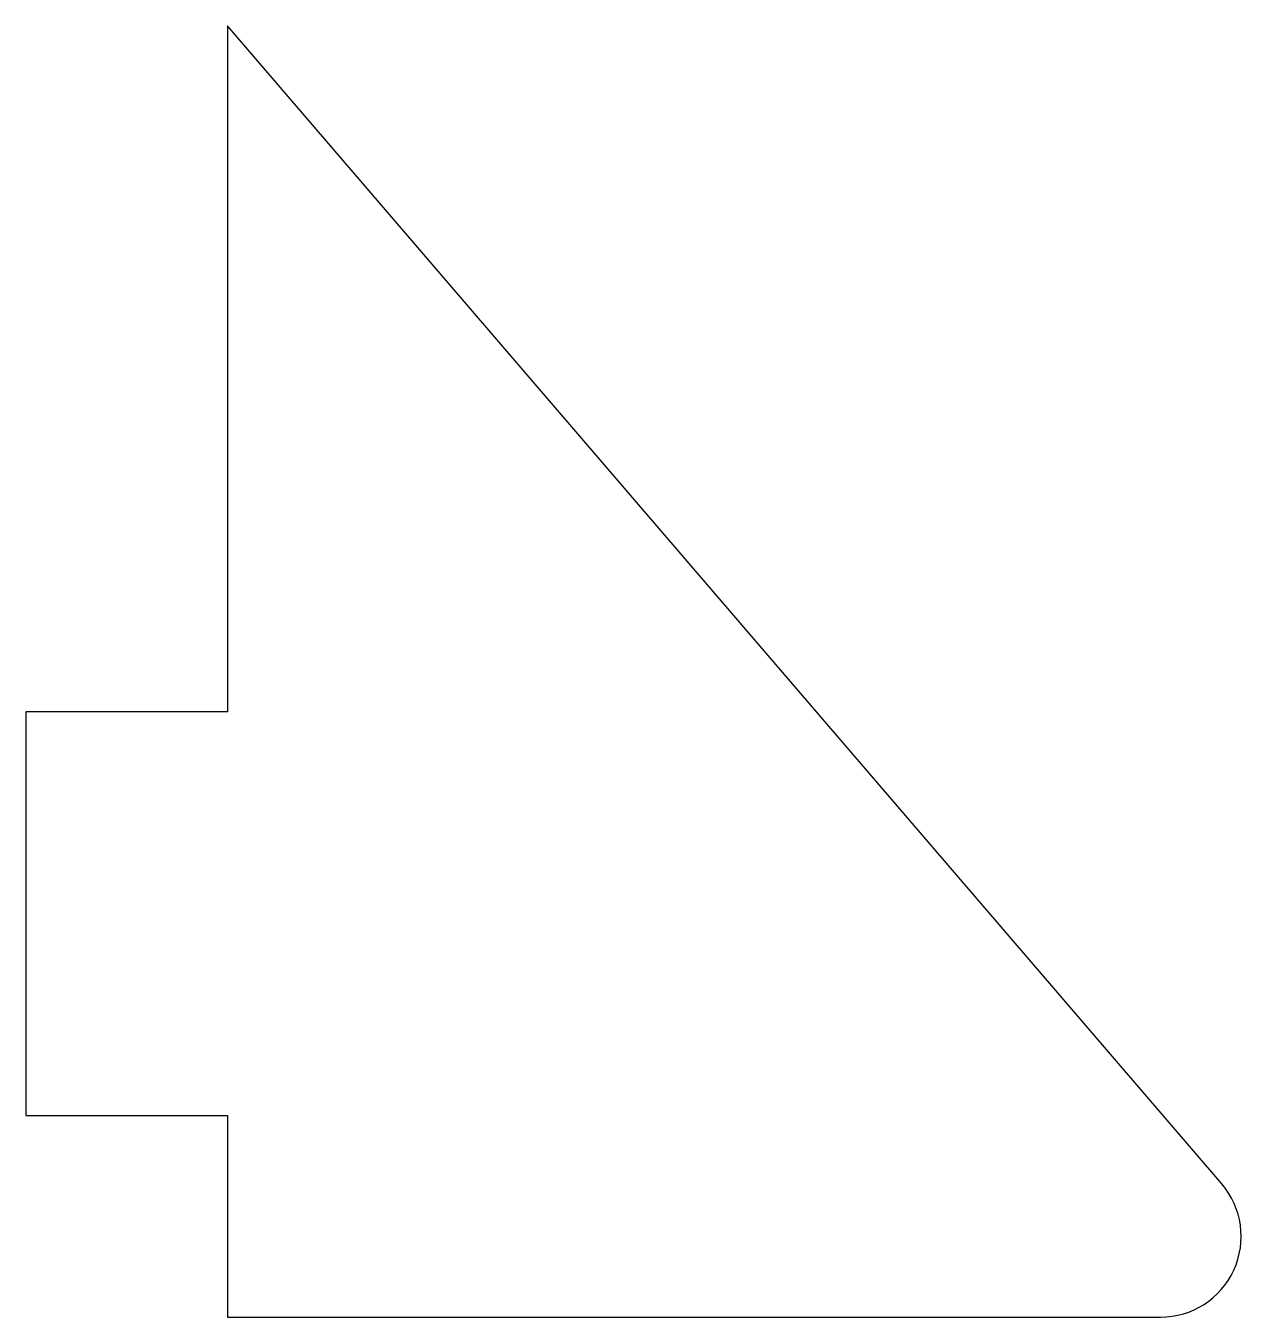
# Model space of a CAD drawing. Header units: inches. Extents: x 1 to 1.753, y -0.5 to 0.3.
import ezdxf

# ---------------------------------------------------------------- set-up
doc = ezdxf.new("R2010")
doc.units = ezdxf.units.IN
doc.layers.get('0').update_dxf_attribs({"linetype": 'CONTINUOUS'})

msp = doc.modelspace()

# ---------------------------------------------------------------- linework, layer by layer
msp.add_lwpolyline([(1.125, -0.375), (1.125, -0.5), (1.70285, -0.5, 0.641006), (1.74079, -0.41743), (1.125, 0.3), (1.125, -0.125), (1, -0.125), (1, -0.375)], format="xyb", close=True)

doc.saveas('drawing.dxf')
